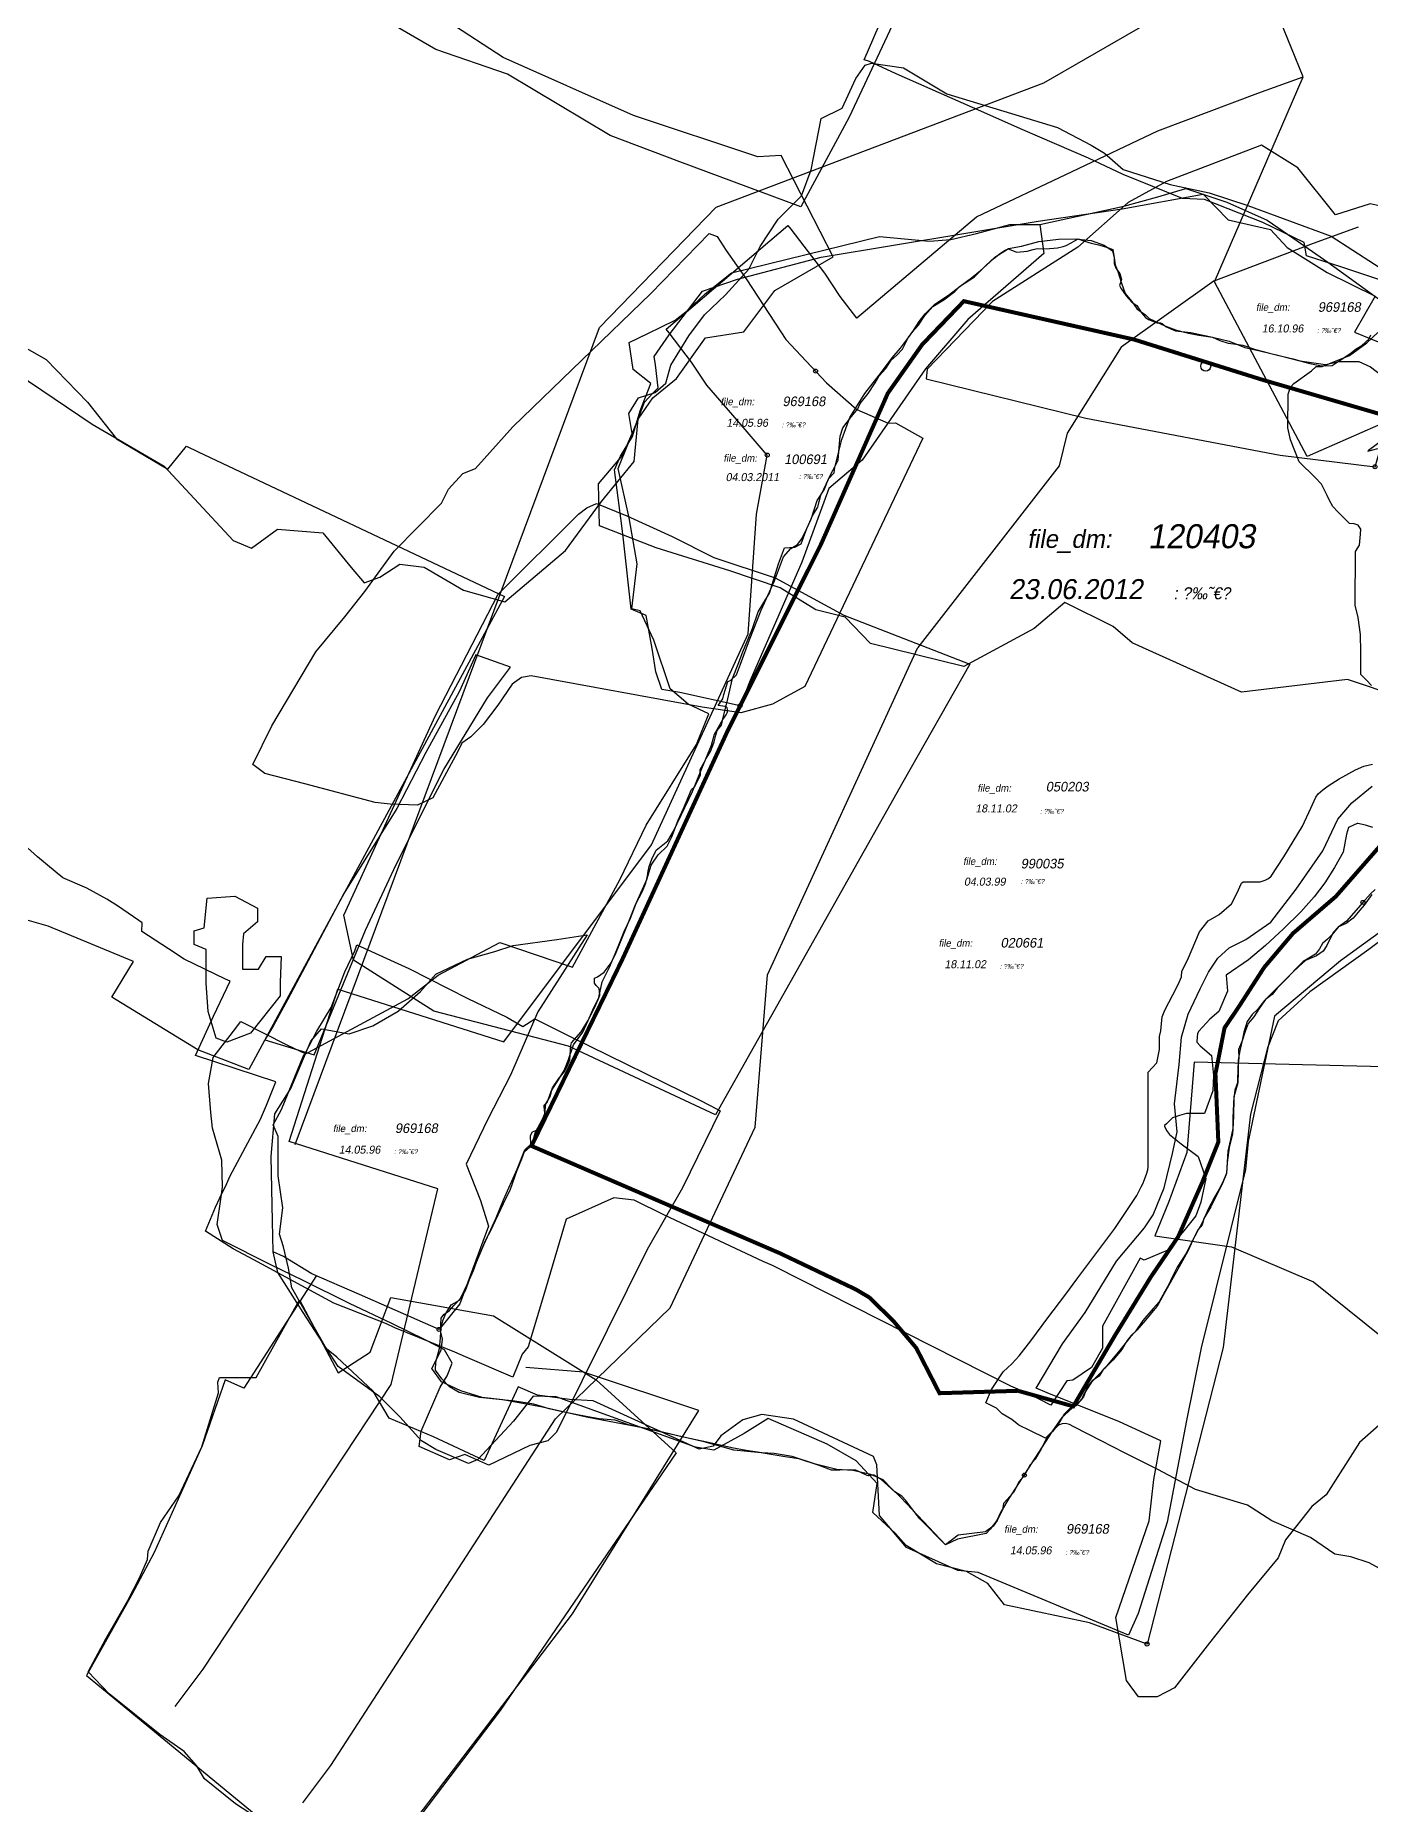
# Model space of a CAD drawing. Header units: metres. Extents: x 116000 to 284092, y 365136 to 804542.
# Drawn here: x 189282 to 190951, y 648328 to 650539 of the extents above; entities that cross this region are included whole.
import ezdxf
from ezdxf.enums import TextEntityAlignment as Align

# ---------------------------------------------------------------- set-up
doc = ezdxf.new("R2010")
doc.units = ezdxf.units.M
doc.header["$LTSCALE"] = 0.075
for name, color, linetype in [('020661', 246, 'Continuous'), ('040671', 7, 'Continuous'), ('050203', 1, 'Continuous'), ('10', 7, 'Continuous'), ('100229', 62, 'Continuous'), ('100691', 62, 'Continuous'), ('120403', 92, 'Continuous'), ('4', 7, 'Continuous'), ('7', 7, 'Continuous'), ('969168', 4, 'Continuous'), ('972022', 5, 'Continuous'), ('990035', 2, 'Continuous')]:
    doc.layers.add(name, color=color, linetype=linetype)
doc.styles.add('HEBTXT', font='HEBTXT.shx')

# ---------------------------------------------------------------- blocks, each defined once
blk = doc.blocks.new('DM_AREA')
at = {"layer": '10'}
blk.add_circle((0, 0), 2.5, dxfattribs=at)
at = {"layer": '4', "style": 'HEBTXT', "oblique": 10}
blk.add_attdef('DATE', text='', height=10, dxfattribs=at).set_placement((9.89, 86.75), align=Align.RIGHT)
at = {"layer": '4', "style": 'HEBTXT', "oblique": 10, "flags": 8}
blk.add_attdef('DATAtxt', text='', height=6, dxfattribs=at).set_placement((41.77, 89.23), align=Align.MIDDLE)
at = {"layer": '7', "style": 'HEBTXT', "oblique": 10}
blk.add_attdef('FILE_DM', (28.06, 112.56), '', height=12, dxfattribs=at)
at = {"layer": '7', "style": 'HEBTXT', "oblique": 10, "flags": 8}
blk.add_attdef('file_txt', text='', height=9, dxfattribs=at).set_placement((-28.41, 117.12), align=Align.MIDDLE)

msp = doc.modelspace()

# ---------------------------------------------------------------- linework, layer by layer
at = {"layer": '020661', "color": 246, "linetype": 'Continuous', "flags": 128}
msp.add_lwpolyline([(190956.9, 649471.4), (190951.2, 649466), (190941.7, 649455.4), (190933, 649445.6), (190921, 649431.8), (190910.7, 649424.4), (190902.8, 649414.9), (190897.4, 649409.2), (190891.2, 649403.8), (190887.4, 649397.3), (190882.2, 649390.8), (190873.9, 649385.5), (190866.9, 649381.4), (190842.7, 649357), (190818.5, 649332.8), (190809.8, 649321.4), (190803.2, 649315.3), (190796.7, 649306.3), (190792.9, 649293.3), (190791, 649284.9), (190787.5, 649269.7), (190785.8, 649258.3), (190785.6, 649243.1), (190785, 649229.8), (190780.1, 649212.4), (190779.1, 649186.2), (190779.1, 649172.6), (190775.9, 649159), (190772.6, 649144.6), (190771.2, 649117.1), (190767.2, 649107.8), (190763.6, 649099.7), (190755.5, 649086.1), (190748.4, 649072.6), (190742.2, 649058.4), (190738.9, 649051.4), (190735.9, 649046.8), (190726.5, 649028.7), (190720.3, 649016.2), (190709.4, 648999.6), (190703.2, 648986.9), (190698.8, 648977.7), (190693.9, 648969.2), (190686.9, 648955.9), (190679.5, 648947.8), (190666.5, 648932.6), (190656.9, 648918.8), (190650.4, 648911.8), (190637.6, 648895.5), (190618.9, 648873.2), (190602.1, 648855.8), (190595.8, 648846.3), (190592, 648839.8), (190589.6, 648833.6), (190582.2, 648827.1), (190565, 648811.7), (190552.5, 648793.5), (190522.9, 648747.6), (190498.7, 648710.2), (190491.1, 648697), (190488.6, 648692.6), (190484, 648682.6), (190475.6, 648672), (190470.6, 648666.5), (190434.6, 648659.4), (190419.6, 648652.3), (190387.5, 648684.7), (190377.6, 648697.8), (190370.1, 648708), (190365, 648713.2), (190356.3, 648718.7), (190347.6, 648726.6), (190339.2, 648734.1), (190330.1, 648739.5), (190325.3, 648739.4), (190323.3, 648738.8), (190321.5, 648738.9), (190313.8, 648742.6), (190307.7, 648745.9), (190300.9, 648746), (190287.7, 648745.7), (190276.9, 648745.7), (190261.5, 648751.6), (190236.4, 648760), (190219.3, 648762.4), (190189.3, 648767.3), (190155, 648770.5), (190118, 648781.3), (190043, 648798.1), (189970.9, 648812), (189915.7, 648824.5), (189866.2, 648833.6), (189840.2, 648836.5), (189813.7, 648844.9), (189789.3, 648856.1), (189777.1, 648872.8), (189788.8, 648895.6), (189790.5, 648909.3), (189788.2, 648919.7), (189789.1, 648935.6), (189792.1, 648940.2), (189799.2, 648945.1), (189804.8, 648951.6), (189813.3, 648960.2), (189822.8, 648980.1), (189829.6, 648995.4), (189833.2, 649005.5), (189842.3, 649027.3), (189857.6, 649061.1), (189867.1, 649083.4), (189884, 649121.8), (189893.8, 649145.9), (189901.3, 649153.3), (189900.7, 649164), (189903.2, 649168.4), (189909.6, 649170.9), (189911, 649172.7), (189914.8, 649178.8), (189916.6, 649181.2), (189918.3, 649185.2), (189918.8, 649192.4), (189917.6, 649200.3), (189917.7, 649201.9), (189921.7, 649205.3), (189928.4, 649223.6), (189936.1, 649235.3), (189943.6, 649244.2), (189947.1, 649251.5), (189949.7, 649258.6), (189951.3, 649276.6), (189952.1, 649279.7), (189964.2, 649293.7), (189972.3, 649307.4), (189980.7, 649323.5), (189985.5, 649333.8), (189987.3, 649339.6), (189986.6, 649347.6), (189982.7, 649351.5), (189980.7, 649354.2), (189980.7, 649360.8), (189984.4, 649362.3), (189993, 649368.3), (190001.4, 649380), (190007.8, 649392.6), (190022.9, 649429.2), (190032.4, 649453.4), (190040.8, 649469.4), (190044.3, 649478.6), (190046.4, 649486), (190047.9, 649494.4), (190048.9, 649500.1), (190052.5, 649509.3), (190056.9, 649518.9), (190057.8, 649520.8), (190072.3, 649532.3), (190079.3, 649544.3), (190103.2, 649594.1), (190115.1, 649622.9), (190127, 649651.7), (190130.6, 649665.7), (190141.1, 649683.9), (190145.2, 649689.7), (190146.8, 649692.4), (190147.3, 649695.2), (190146.6, 649698.6), (190144, 649700), (190135.3, 649701.5), (190141.3, 649709.7), (190142.5, 649715.2), (190147.6, 649731.3), (190150.9, 649732.9), (190158.4, 649739.9), (190163.4, 649752.9), (190174.6, 649783.7), (190189, 649820.4), (190205.6, 649857.1), (190216.9, 649887.2), (190226.1, 649897.7), (190234.7, 649902.6), (190240.1, 649909.9), (190246.1, 649922.5), (190251.3, 649933.3), (190253.1, 649937.9), (190259.8, 649949.3), (190260.4, 649951), (190261.7, 649956.6), (190263.8, 649964.4), (190267.3, 649972), (190276.4, 649990.6), (190281.4, 649999.8), (190285.3, 650008.1), (190286.4, 650018.9), (190288.1, 650038.2), (190291.3, 650048.5), (190302.1, 650062.6), (190309.9, 650072.3), (190312.9, 650079), (190322.9, 650091.6), (190331.8, 650104.6), (190336.7, 650113.5), (190345.2, 650122.8), (190351.5, 650133.2), (190358.6, 650139.2), (190365.7, 650147), (190373.1, 650161.1), (190378.8, 650168.7), (190386.6, 650181.3), (190394.4, 650191), (190400.3, 650197.3), (190406.3, 650203.2), (190423.4, 650214.4), (190437.9, 650225.5), (190452, 650235.9), (190463.5, 650245.2), (190471, 650251.9), (190480.3, 650260.7), (190488.6, 650266.6), (190494.2, 650270.4), (190498.2, 650272.2), (190501.2, 650271.1), (190508.3, 650268.1), (190517.7, 650268.7), (190521.7, 650269.1), (190529.3, 650271.4), (190534.3, 650272.5), (190541.3, 650272.1), (190549.8, 650272.7), (190555, 650273), (190559.6, 650273.6), (190566.7, 650275.3), (190570.7, 650276.4), (190576.8, 650279.9), (190585.6, 650284.7), (190592.2, 650282.4), (190601.8, 650279.4), (190610.9, 650277.3), (190615.5, 650275.9), (190623.3, 650273.4), (190628.8, 650271.4), (190630.6, 650261.3), (190630.5, 650253.8), (190632.8, 650247.9), (190637.7, 650241.2), (190639.6, 650234), (190637.4, 650226.5), (190638.7, 650223.1), (190645.6, 650213.6), (190652.6, 650205.5), (190658.7, 650201.5), (190664.7, 650192.3), (190669.9, 650186.6), (190673.4, 650183.7), (190683.7, 650179.9), (190688.6, 650179.9), (190690.5, 650178.9), (190694.8, 650175.1), (190707.1, 650169.7), (190726.5, 650167.6), (190735.9, 650165.5), (190744.1, 650163.8), (190753.5, 650161.7), (190762.8, 650157.7), (190772.9, 650154.4), (190785.9, 650152.5), (190791.3, 650151.8), (190807.3, 650146.4), (190823.3, 650142.1), (190834.7, 650139.4), (190854.5, 650134.8), (190864.5, 650131.8), (190875.3, 650129.1), (190887.8, 650126.6), (190894.6, 650125.8), (190903.3, 650126.4), (190911.7, 650132.1), (190925.2, 650141), (190933.3, 650147.2), (190940.4, 650151.3), (190948.8, 650159.4), (190951.5, 650164.8)], dxfattribs=at)
at = {"layer": '040671', "color": 7, "linetype": 'Continuous', "flags": 128}
for points in [[(190952.4, 649726.5), (190945.9, 649733), (190939.2, 649740), (190938.9, 649768.4), (190938.4, 649790.3), (190935.8, 649811.6), (190931.9, 649827), (190932.3, 649894.1), (190937.5, 649902), (190938.6, 649915.5), (190938.8, 649921.9), (190935.6, 649926.7), (190930.8, 649928.6), (190924.8, 649929.1), (190910.4, 649943.3), (190903.8, 649950.2), (190899.5, 649958.5), (190897.1, 649964), (190889.8, 649978.1), (190881.8, 649986.3), (190861.7, 650006.1), (190851.2, 650033.4), (190847.9, 650048.6), (190848.1, 650090.7), (190850.9, 650099.5), (190855.3, 650103.9), (190877.3, 650119.9), (190883.1, 650125.1), (190890.6, 650125.3), (190924.9, 650139), (190946.4, 650154.6), (190960.2, 650167.6)], [(190971.6, 648617.9), (190949.4, 648629.7), (190926.6, 648637.5), (190906.3, 648640.6), (190876.1, 648661.6), (190827.6, 648682.2), (190797.1, 648701.8), (190732.2, 648721.6), (190685.3, 648746.4), (190643.6, 648767.4), (190614.1, 648782.2), (190580, 648800), (190574.8, 648802.8), (190569.7, 648804), (190565.7, 648803.7), (190560.9, 648801.8), (190552.8, 648793.7), (190544.7, 648785.7), (190525, 648795.4), (190511.4, 648802), (190502.7, 648809.2), (190490.4, 648816.3), (190483.5, 648823.1), (190470.1, 648829.9), (190477, 648846.5), (190491.9, 648868.6), (190502.7, 648878.8), (190511.8, 648888.7), (190526.4, 648907.5), (190547.8, 648936), (190568.9, 648964), (190585, 648986), (190593.8, 648997.7), (190610, 649019.3), (190631.3, 649047.9), (190645.5, 649068.9), (190658.9, 649089), (190664.3, 649099.8), (190666.3, 649103.4), (190671, 649115.5), (190672.7, 649120.9), (190673.1, 649124.8), (190673.1, 649145.3), (190672.9, 649166), (190673.2, 649220.5), (190673.2, 649243.3), (190684, 649254.8), (190687.3, 649271.5), (190687.3, 649287.6), (190689.1, 649294.8), (190690.6, 649312.3), (190694.1, 649320.6), (190703.9, 649340), (190710.9, 649353.4), (190714.7, 649362.2), (190715.2, 649369.5), (190722.2, 649383.3), (190737.2, 649418.7), (190748.2, 649432.3), (190761.8, 649440.1), (190777.2, 649453.7), (190784.1, 649466.5), (190789.8, 649479.3), (190792, 649481), (190799.3, 649481), (190806.1, 649481.1), (190813.1, 649481), (190819.3, 649483), (190823.6, 649485.3), (190827, 649488.3), (190842.6, 649512.3), (190866.2, 649550.8), (190876.6, 649573), (190882.7, 649586.7), (190885.8, 649590.9), (190891.5, 649596), (190898.2, 649601), (190911.8, 649609.7), (190932.2, 649621), (190942.9, 649625.5), (190953.7, 649628.3)]]:
    msp.add_lwpolyline(points, dxfattribs=at)
at = {"layer": '050203', "color": 246, "flags": 128}
msp.add_lwpolyline([(190952.7, 649465.2), (190943.3, 649451.8), (190937.8, 649445.8), (190929.3, 649435.8), (190920.6, 649429), (190911.1, 649424.8), (190904.6, 649417.9), (190896.3, 649401.3), (190892, 649394.4), (190883.7, 649388.6), (190869.9, 649382.6), (190861.4, 649375.1), (190853.7, 649367.8), (190846.5, 649360.3), (190834.5, 649348), (190828, 649340.3), (190819.9, 649333.8), (190812.7, 649323.9), (190805.2, 649312.5), (190798, 649303.9), (190794.4, 649294), (190790.8, 649282.2), (190786.1, 649271.4), (190786.6, 649261.1), (190785.2, 649250), (190784.7, 649229.9), (190781.4, 649220.8), (190780.3, 649210.3), (190779.8, 649189), (190779.2, 649179.5), (190778.6, 649165.8), (190774.3, 649148.8), (190771.8, 649130.3), (190771.1, 649116.4), (190765.8, 649103), (190757.5, 649087.3), (190751.3, 649074.9), (190742.8, 649060.4), (190740.6, 649052.4), (190735.2, 649046.2), (190728.9, 649033), (190722.5, 649019.5), (190711.8, 648999.8), (190702.7, 648983.4), (190693.1, 648966.6), (190686.5, 648954.5), (190683.6, 648950), (190669.8, 648933.1), (190659, 648920.7), (190652, 648913.9), (190646.8, 648907.6), (190640.7, 648896.8), (190628.9, 648883.2), (190624.3, 648878.8), (190616.8, 648871.7), (190611.6, 648863), (190603.2, 648857.4), (190596.7, 648849.5), (190592.2, 648837.2), (190582.6, 648826.2), (190574.8, 648822.5), (190568.1, 648815.6), (190560.2, 648802.2), (190553.4, 648794), (190547.2, 648787.9), (190539.1, 648772.3), (190531.8, 648759.6), (190525.7, 648752.4), (190518.4, 648739.5), (190511.6, 648731.5), (190504.8, 648717.7), (190492.1, 648703.9), (190491, 648696.4), (190484.1, 648682.6), (190479.3, 648675.7), (190469.7, 648668.8), (190435.3, 648664.3), (190419.7, 648652.3), (190385, 648688.9), (190363.8, 648711.7), (190351.8, 648723.3), (190341.5, 648733.5), (190326.1, 648740.5), (190303.7, 648745.4), (190283.9, 648746.4), (190256.9, 648753.3), (190227.9, 648762.8), (190205.3, 648766.6), (190189.8, 648767.2), (190170.2, 648770.4), (190152.5, 648773.5), (190121, 648780.6), (190101.7, 648785), (190084.4, 648788.6), (190057.5, 648795.1), (190033.4, 648800.1), (190023.3, 648802.4), (190006.7, 648808.4), (189986.7, 648809.7), (189972.4, 648812.2), (189955.3, 648815.7), (189938.6, 648819), (189924.2, 648822.3), (189905, 648828.3), (189881.1, 648831.9), (189857.4, 648834.6), (189837, 648836.7), (189811.5, 648842.8), (189799.4, 648849.8), (189789.7, 648859.8), (189781.9, 648870.5), (189782.2, 648881), (189787, 648897.6), (189788.2, 648911.2), (189789.1, 648925.1), (189791.5, 648933.6), (189794.8, 648941.6), (189801.5, 648952.2), (189812, 648958), (189819.2, 648970.3), (189824.3, 648984.2), (189832.8, 649004.9), (189844.4, 649032.8), (189851.3, 649045.9), (189856.8, 649057.6), (189867, 649079.1), (189875.7, 649097.1), (189884.1, 649120.8), (189889.7, 649134.7), (189893, 649144), (189902.6, 649152.3), (189906.6, 649167.2), (189915.9, 649185.4), (189918.4, 649191.5), (189919.9, 649203.4), (189925.1, 649212.9), (189927.2, 649220.6), (189937, 649235.8), (189942.7, 649245.3), (189947.6, 649257.9), (189954.6, 649277.3), (189966.3, 649293.1), (189972.6, 649307.9), (189979.7, 649323.9), (189986.2, 649336.6), (189990.3, 649355.9), (189999.3, 649374.3), (190008.7, 649396), (190017.9, 649419), (190025.8, 649435.8), (190033.4, 649455.4), (190046, 649483.8), (190051.5, 649501.7), (190060.3, 649514.9), (190071.4, 649525.7), (190077.5, 649537.1), (190085.2, 649558.1), (190092.2, 649572.7), (190101.9, 649596.6), (190105.6, 649599.9), (190113.2, 649614.4), (190112.8, 649621.3), (190118.1, 649631), (190120.2, 649635.1), (190125.9, 649644.1), (190128.8, 649651.3), (190130.5, 649656.1), (190132.3, 649664.3), (190133.9, 649670), (190139.4, 649676.9), (190141.2, 649684.4), (190147.3, 649709.9), (190153.3, 649735.1), (190160.3, 649753), (190166.3, 649768.7), (190178.1, 649797.5), (190185.5, 649818.6), (190199.5, 649841.8), (190210.8, 649878.4), (190218.1, 649898.6), (190231.2, 649899.5), (190239, 649903.4), (190246.4, 649922.5), (190252, 649935.5), (190259, 649957.6), (190267.7, 649970.8), (190273.5, 649984.9), (190280.5, 649992.1), (190281.2, 649998.8), (190290.2, 650033.8), (190300, 650061.3), (190318.7, 650091.4), (190336.6, 650114.5), (190352.9, 650136.1), (190363.5, 650147.9), (190373.3, 650161.3), (190378.5, 650168.4), (190386, 650177), (190393.8, 650189), (190403.7, 650200.3), (190417.6, 650208.4), (190431.1, 650219), (190437.2, 650225.3), (190456.1, 650237.1), (190470.1, 650251.4), (190481.3, 650261.7), (190498.3, 650272.6), (190514.8, 650275.6), (190536.4, 650281.5), (190561.1, 650284.5), (190581.7, 650284.9), (190601.9, 650282.5), (190617.9, 650276.7), (190628.6, 650269.7), (190630.7, 650261.1), (190631.9, 650252.3), (190635.3, 650243.8), (190639.9, 650229.2), (190644.4, 650216.4), (190652.6, 650206.4), (190659.4, 650196.9), (190669.5, 650190), (190674.3, 650185.3), (190693.9, 650176.1), (190707.3, 650170.9), (190723.7, 650166.8), (190736.5, 650164.3), (190753.5, 650161.9), (190774.4, 650156.9), (190794.1, 650149), (190812.5, 650144.8), (190836.9, 650139.1), (190862.6, 650132.2), (190895, 650127.6), (190912.1, 650131.5), (190936.5, 650131.5), (190951, 650124.9), (190970.8, 650109.8)], dxfattribs=at)
at = {"layer": '100229'}
for points in [[(190967.9, 650034.5), (190948.5, 650020), (190947.7, 650019.4), (190960.2, 650022.6)], [(190953.9, 649548.8), (190944.7, 649552), (190935.4, 649553.9), (190934.3, 649553.9), (190924.5, 649549.3), (190923.7, 649548.8), (190921, 649540.8), (190916.9, 649518.3), (190905.9, 649499.1), (190894, 649479.9), (190880.6, 649462.5), (190863.8, 649443.4), (190842.2, 649422.3), (190819.8, 649401.6), (190798.6, 649383.7), (190770.6, 649364.5), (190772.2, 649344.3), (190761.4, 649319), (190750.1, 649309.6), (190736.3, 649294.6), (190734.6, 649291.6), (190733.9, 649281.8), (190734.1, 649280.6), (190738.1, 649276.1), (190752.4, 649264), (190754.8, 649239), (190754, 649219.8), (190743.4, 649191.7), (190721.2, 649191.7), (190712.1, 649189.1), (190703.7, 649186), (190695.8, 649178.7), (190693.4, 649176.4), (190693.5, 649175.8), (190695.9, 649170.2), (190699.6, 649165.3), (190714.2, 649153.6), (190735.4, 649137.9), (190745.3, 649110.2), (190739.1, 649080.5), (190732.6, 649063.4), (190719.2, 649047), (190697.8, 649020.5), (190667.9, 649008), (190662.9, 649010.7), (190616, 648925.6), (190616.1, 648925.3), (190616.1, 648898.1), (190602.3, 648873.9), (190579, 648858.4), (190571.5, 648857.2), (190551.4, 648827.1), (190524.6, 648840.8), (190501.3, 648850.8), (190206.7, 648999.9), (190203.5, 649001.4), (190191.8, 649006.7), (190068.1, 649064.6), (190030.4, 649083.3), (190005, 649086.1), (189945.4, 649059.4), (189917, 648963.7), (189897.9, 648899.7), (189890.2, 648890.9), (189878.4, 648862.1), (189819.5, 648887.3), (189805.9, 648893.3), (189731, 648923.7), (189720.6, 648928.4), (189654.8, 648954.3), (189554.7, 649008.8), (189529, 649022.4), (189494.1, 649044.5), (189506.9, 649074.3), (189512.4, 649086.1), (189520.8, 649104), (189524.5, 649112.7), (189540.9, 649143), (189563, 649184.5), (189570.4, 649202.1), (189582.4, 649231.2), (189481.8, 649263.8), (189504.3, 649313.1), (189525.3, 649357.1), (189519.3, 649359.5), (189467.4, 649384.4), (189448, 649397.5), (189414.8, 649418.9), (189415.1, 649429.7), (189410.9, 649432.9), (189384.3, 649451.2), (189370.8, 649459.2), (189345.7, 649473.1), (189315.8, 649486), (189296.5, 649501.9), (189284.3, 649512.5), (189259.4, 649534.4)]]:
    msp.add_lwpolyline(points, dxfattribs=at)
at = {"layer": '100691', "flags": 128}
msp.add_lwpolyline([(189553.3, 649627.6), (189577.2, 649676), (189632.3, 649768.5), (189668.6, 649812.4), (189693.5, 649844), (189730.2, 649894.5), (189789.4, 649954.3), (189798, 649971.9), (189816.1, 649991.5), (189831.8, 649997.8), (189878.5, 650049.6), (190051.3, 650216.4), (190123.9, 650291.2), (190134.3, 650287.5), (190145.3, 650270.1), (190171.1, 650233.6), (190219.8, 650159), (190271, 650104.7), (190308.7, 650071.3), (190347.9, 650054.4), (190357.1, 650054.8), (190391.1, 650035.7), (190243.7, 649725.3), (190203.1, 649703.1), (190163.6, 649692.3), (190115.4, 649699.3), (189901.4, 649738.5), (189889.3, 649736.5), (189877.9, 649728.3), (189859.8, 649701.8), (189841.7, 649677.5), (189826.1, 649662.3), (189815, 649654.4), (189810, 649644.1), (189778.7, 649585.9), (189759.3, 649576.7), (189725, 649578), (189706.4, 649580.1), (189618.6, 649603.4), (189568.4, 649616.6)], close=True, dxfattribs=at)
at = {"layer": '120403', "const_width": 5, "flags": 128}
for points in [[(190510.3, 648844.9), (190412.1, 648841.9), (190383, 648898.5), (190354, 648932.7), (190324.2, 648961.7), (190307.9, 648971.4), (190212.6, 649016.8), (189902, 649150.9), (190015.2, 649383.4), (190146.5, 649668.3), (190263.7, 649902.4), (190347.5, 650091.7), (190390.5, 650152.6), (190442.6, 650206.8), (190655.3, 650158.9), (190814.8, 650108.9), (191022.3, 650048.4)], [(191031.7, 649604.5), (190907.8, 649462.8), (190854.2, 649416.7), (190818.2, 649374.2), (190785.8, 649324), (190768.6, 649298.6), (190757.2, 649241.1), (190760.8, 649155.7), (190740.6, 649105.3), (190710.5, 649037.3), (190676.5, 648987.3), (190632.4, 648915.5), (190579.4, 648825.5), (190510.3, 648844.9)]]:
    msp.add_lwpolyline(points, dxfattribs=at)
at = {"layer": '969168', "color": 4, "flags": 128}
for points in [[(190395.4, 650109.7), (190595.1, 650060.6), (190838.2, 650014.3), (190956.8, 649999.8), (190971.3, 650049), (191000.3, 650080.8), (191023.4, 650092.4), (191078.4, 650069.2), (191113.1, 650141.5), (191080.4, 650225.3), (191056.9, 650222.4), (191040.1, 650218.5), (191009.7, 650228.3), (190980.2, 650282.3), (190973.3, 650323.6), (190950.7, 650328.5), (190907.5, 650314.7), (190860.3, 650373.6), (190814.7, 650401.7), (190695.8, 650356.5), (190648, 650330.1), (190585.1, 650274.1), (190478.4, 650206.3), (190396.9, 650121.8)], [(190064.8, 649721.3), (190057.3, 649743.6), (190053, 649772.5), (190045.4, 649814.1), (190026.5, 649821.7), (190017, 649908.7), (190015.1, 649925.8), (190005.7, 649996.1), (190013.2, 650013.1), (190028.4, 650037.7), (190037.8, 650069.9), (190051.1, 650103.9), (190029, 650121.2), (190024, 650155.2), (190047.3, 650166.4), (190081.7, 650182.9), (190097, 650195), (190118.9, 650216.1), (190152.2, 650242.4), (190337.1, 650287.5), (190399.5, 650281.8), (190426.1, 650283.7), (190458.2, 650291.3), (190499.9, 650302.6), (190537.8, 650302.6), (190542.5, 650266.3), (190447.5, 650184), (190394.6, 650122.1), (190315.4, 650008.2), (190273.6, 649972.7), (190240.1, 649880.8), (190175.3, 649732.5), (190162.8, 649701.1), (190087.5, 649717.8)], [(189579, 649018.5), (189578.1, 649056.8), (189576.5, 649137.6), (189581.1, 649191), (189600.9, 649222.6), (189626.1, 649282), (189639.3, 649297.2), (189673.9, 649291.1), (189703.7, 649301), (189735.1, 649319.6), (189763.2, 649344.1), (189782.2, 649365.6), (189822, 649384.5), (189856.1, 649394), (189878.8, 649401.6), (189933.7, 649409.1), (189971.6, 649414.8), (189909.8, 649318.4), (189875.5, 649239.6), (189847.5, 649184.3), (189820.1, 649128.3), (189838, 649082.6), (189848, 649050.8), (189812.2, 648953.4), (189786.3, 648921.6), (189686.8, 648965.3), (189627.2, 648991.2), (189592, 649012.8)]]:
    msp.add_lwpolyline(points, close=True, dxfattribs=at)
for points in [[(190537.8, 650302.6), (190642.7, 650325.6), (190685.2, 650337.3), (190720.3, 650347.5), (190771.3, 650330.6), (190822, 650307.9), (190854.1, 650285.8), (190897.9, 650255.7), (190964, 650207.6)], [(191026.9, 649455.1), (190949.2, 649396.4), (190875.4, 649343.4), (190835.6, 649307.5), (190822.3, 649273.4), (190800.9, 649190.5), (190766.8, 648899.1), (190671.7, 648528.4), (190599.5, 648554.9), (190493.4, 648577.6), (190472.6, 648604.1), (190446.1, 648619.2), (190408.2, 648628.7), (190370.3, 648651.4), (190357.1, 648666.5), (190328.7, 648693), (190334.3, 648729), (190307.8, 648757.3), (190271.8, 648778.2), (190198, 648810.3), (190167.7, 648791.4), (190129.8, 648770.6), (190107.1, 648774.4), (189932.9, 648837.3), (189904.1, 648838.3), (189879.5, 648807.1), (189835, 648758.9), (189823, 648754.1), (189782.4, 648771.6), (189764.3, 648782.4), (189737.2, 648812.3), (189712.2, 648837.3), (189660.2, 648875.2), (189616.5, 648942.7), (189584.8, 648992.7), (189579, 649018.5)]]:
    msp.add_lwpolyline(points, dxfattribs=at)
at = {"layer": '972022', "color": 5, "flags": 128}
for points in [[(189239.5, 651299.7), (189289.2, 651428.2), (189290.8, 651432.2), (189627.4, 651270.8), (189964, 651131.7), (190260.3, 650992.7), (190507.1, 650889.5), (190444.5, 650747.3), (190299.1, 650436.8), (190238.9, 650324.9), (190087.6, 650380.8), (190000.5, 650414), (189872, 650490.7), (189782.3, 650521.5), (189713.8, 650560.9), (189597.7, 650614.8), (189541.7, 650639.6), (189465, 650679), (189359.3, 650724.6), (189308.9, 650741.3), (189284, 650747.5), (189201.1, 650801.4)], [(190975.2, 650229.2), (190915.1, 650249.4), (190871, 650263.4), (190868.2, 650280.2), (190816.5, 650305.3), (190743.3, 650333.9), (190716.1, 650335.2), (190642, 650365.3), (190598.6, 650385.6), (190516.5, 650421), (190453.6, 650449), (190357.8, 650490.9), (190324.8, 650506.5), (190317.8, 650508.6), (190373, 650635.8)], [(189257.6, 650117.4), (189352.5, 650053.2), (189442.7, 650000.5), (189528.8, 649907.6), (189551.8, 649898), (189584.4, 649921.9), (189641, 649917.1), (189676.5, 649874), (189692.8, 649854.8), (189712.3, 649861.7), (189737.2, 649878), (189767.9, 649874.2), (189816.8, 649845.4), (189868.6, 649831), (189944.4, 649895.3), (189989.5, 649956.6), (190030.5, 650006.6), (190035.3, 650059.3), (190053.5, 650086.1), (190083.2, 650110.1), (190119.7, 650160.9), (190167.6, 650168.5), (190206.2, 650220), (190279, 650262.2), (190214.3, 650388.9), (190184.9, 650387.3), (190029.5, 650439), (189866.7, 650511.3), (189798.7, 650555.4)], [(190988, 649711.7), (190922.3, 649734), (190789.7, 649718.2), (190653.1, 649779.9), (190629.1, 649800.1), (190568.7, 649830.3), (190530.6, 649797.5), (190442.6, 649750.2), (190325.8, 649779.1), (190294.3, 649811.9), (190257.5, 649821.1), (190212.9, 649848.6), (190149.8, 649869.6), (190057.9, 649898.5), (189987, 649926.1), (189985.7, 649978.5), (190015.9, 650014), (190027.7, 650041.5), (190023.8, 650066.5), (190035.6, 650086.1), (190056.6, 650092.7), (190069.8, 650104.5), (190076.3, 650126.8), (190098.6, 650163.6), (190118.3, 650189.8), (190144.4, 650214.6), (190173.7, 650246.9), (190187.7, 650275), (190210.3, 650309.2), (190239.6, 650338.4), (190251.8, 650370.8), (190264.3, 650435.3), (190290.5, 650448.1), (190307.6, 650485.3), (190319.2, 650501.8), (190326.9, 650504.2), (190367.1, 650498.6), (190421.3, 650465.9), (190559.6, 650423.9), (190601.6, 650402), (190618.4, 650391.7), (190641.7, 650371.2), (190700.6, 650352.5), (190749.2, 650342.3), (190797.8, 650326.4), (190902, 650287.9), (190983.3, 650235.6)], [(189190.5, 650192.9), (189295, 650133.9), (189346.7, 650080.6), (189382.9, 650034.6), (189447.1, 649996.7), (189470.4, 650025.4), (189485.3, 650018.7), (189868.3, 649837.8), (189548.4, 649246.6), (189484.8, 649271.1), (189377.1, 649337.1), (189404.1, 649381.6), (189297.7, 649425.5), (189253.7, 649438.2)]]:
    msp.add_lwpolyline(points, dxfattribs=at)
for points in [[(189971, 649948.7), (189983.4, 649953.9), (190021.3, 649938.4), (190077.8, 649912.5), (190130.1, 649886.6), (190206.5, 649861.1), (190292.3, 649814.3), (190450, 649753.3), (190366.1, 649605.7), (190131.9, 649190), (189948.4, 649275.6), (189779.6, 649319.6), (189679.3, 649383.2), (189667.1, 649439.4), (189782, 649688.8), (189860.3, 649840.4), (189960.6, 649940.6)], [(189568.5, 649283.4), (189630.2, 649264.9), (189661, 649339.8), (189694.4, 649420.5), (189732.7, 649502.6), (189792.5, 649621.5), (189846.9, 649711.1), (189875.7, 649749.3), (189832.3, 649764.7), (189811.4, 649718.6), (189769.8, 649642.6), (189733.6, 649572.9), (189667.2, 649466.5), (189596.8, 649333.5), (189579.3, 649301.6)], [(189496.4, 649460.6), (189530.9, 649463), (189559.2, 649448.2), (189559.2, 649431), (189542, 649416.2), (189540.7, 649402.7), (189540.7, 649371.9), (189560.5, 649371.9), (189570.3, 649387.9), (189588.8, 649387.9), (189587.6, 649355.8), (189587.6, 649338.6), (189550.6, 649291.8), (189521, 649280.7), (189507.5, 649285.6), (189497.6, 649318.9), (189495.1, 649354.6), (189495.1, 649396.5), (189480.3, 649402.7), (189480.3, 649419.9), (189492.7, 649423.6)], [(189683.6, 649402.2), (189748.5, 649372.9), (189822.5, 649335.3), (189870.9, 649311.8), (189891.3, 649300.3), (189905.9, 649309.9), (189951.8, 649286.9), (190113.3, 649207.8), (190134.3, 649197), (190137.9, 649194.8), (190090.7, 649098.7), (190046.7, 649021.6), (189996.6, 648920.6), (189933, 648793.1), (189922.2, 648782.3), (189899.9, 648776.5), (189848.6, 648751.8), (189818.7, 648765.2), (189799.6, 648758.8), (189761.4, 648775.4), (189763.9, 648794.5), (189787.9, 648849.6), (189796.3, 648863.7), (189802.9, 648879.5), (189793.2, 648896.3), (189768.9, 648908.6), (189727.1, 648928.9), (189674.2, 648954), (189616.2, 648982.8), (189575.9, 649002.5), (189515.6, 649032.6), (189508.9, 649052.7), (189513.6, 649084.3), (189515.7, 649099.5), (189514.9, 649133), (189503, 649173), (189501, 649192.7), (189498.1, 649229), (189503.9, 649261.3), (189529.3, 649294.3), (189538.6, 649306.4), (189595.8, 649277.5), (189618.8, 649266.4), (189633.4, 649294.3), (189651.3, 649324.1), (189668.5, 649368.5), (189681.1, 649395)]]:
    msp.add_lwpolyline(points, close=True, dxfattribs=at)
at = {"layer": '990035', "color": 2, "linetype": 'Continuous', "flags": 128}
for points in [[(189606.2, 649152.9), (189987.1, 650173.9), (190133, 650324.4), (190542.6, 650479.5), (190698.7, 650569.6), (190880.6, 650695), (190959.5, 650746.5), (190978.8, 650761), (191101.1, 650640.3), (191207.3, 650715.9), (191250.8, 650762.6), (191308.7, 650860.7), (191349, 650949.2)], [(190979.3, 648817.5), (190937.5, 648780.3), (190895.8, 648715), (190877.8, 648700.3), (190844.6, 648658.5), (190835.6, 648636), (190797.3, 648589.8), (190749.9, 648530), (190705.9, 648473.7), (190684.5, 648462.4), (190660.8, 648462.4), (190646.1, 648482.7), (190632.6, 648561.6), (190674.3, 648682.2), (190680, 648734), (190689, 648782.5), (190637.1, 648806.2), (190546.9, 648842.2), (190533.2, 648848.3), (190566, 648903.5), (190594.4, 648942.7), (190633.3, 649006.9), (190668.4, 649048.5), (190679.5, 649064.7), (190693.1, 649098.5), (190703.5, 649141.3), (190709.3, 649168.5), (190706.1, 649203.6), (190711.9, 649252.9), (190714.6, 649287.1), (190723.1, 649315.6), (190738, 649347.4), (190748.4, 649368.2), (190760.1, 649385.7), (190774.4, 649398.7), (190795.2, 649409.1), (190826.3, 649430.5), (190858.2, 649472), (190891.5, 649519.9), (190910.3, 649559.4), (190927.9, 649579.8), (190953.2, 649600.5)], [(191137.6, 649245.5), (190730.4, 649255.6), (190721.4, 649142.9), (190698.4, 649080.2), (190681.5, 649038.4), (190777.4, 649024.9), (190880, 648981), (190988.3, 648894.2)]]:
    msp.add_lwpolyline(points, dxfattribs=at)
at = {"layer": '990035', "color": 2, "linetype": 'Continuous'}
msp.add_lwpolyline([(190867, 650487.4), (190808.5, 650630.9), (190958.2, 650726), (191073.4, 650621.9), (191088.8, 650608.1), (191201.8, 650689), (191274, 650761.3), (191307.2, 650840), (191431.2, 650781.5), (191418.2, 650608.7), (191418.2, 650492), (191427.4, 650389.6), (191377.2, 650337.2), (191286, 650248.4), (191243.6, 650210.1), (191059.9, 650095), (190871.8, 650012.5), (190755.9, 650230.9), (190867, 650487.4)], close=True, dxfattribs=at)
for points in [[(190172.9, 649791), (190183.5, 649940.4), (190190.1, 649977.4), (190196.8, 650014.4), (190159, 650058), (190121.1, 650101.7), (190101.9, 650130.5), (190074.1, 650167.3), (190070.2, 650171.8), (190222.6, 650301.4), (190226.4, 650296.8), (190268.2, 650241.6), (190287.4, 650212.8), (190308.3, 650185.6), (190308.6, 650185.9), (190458.5, 650312.1), (190578.2, 650368.9), (190685.3, 650419.7), (190810.3, 650466.6), (190867, 650487.4)], [(190755.5, 650232.4), (190879.9, 650279.1), (190936.1, 650299.8)], [(190755.5, 650232.4), (190639.5, 650149.5), (190571.7, 650041.8), (190561.6, 650001), (190385.1, 649773.8)], [(190051.8, 649527.5), (190172.9, 649791)], [(190197.2, 649364.9), (190385.1, 649773.8)], [(189726.4, 648852.6), (189784.8, 649097.5), (189599.1, 649156.4), (189659.7, 649347.1), (189867.2, 649281.1), (190051.8, 649527.5)], [(189931.9, 648809.9), (190075.3, 648948.8), (190181.8, 649174.4), (190197.2, 649364.9)], [(189632.9, 648989.1), (189542.3, 648848.3), (189518.9, 648858.6), (189490.3, 648776.2), (189430.2, 648642.6), (189401.6, 648589.6), (189345.3, 648489.1), (189628.7, 648256.3), (189560.3, 648238.6), (189600.7, 648170.6), (189681.7, 648154.3), (189716.9, 648170.1), (189714.7, 648210.4), (189764, 648238.6), (189754.8, 648306), (189953, 648566.2), (190111.2, 648820.4), (189966.8, 648868.3), (189895, 648874)], [(189456.2, 648450.5), (189491.4, 648497.1), (189726.4, 648852.6)], [(189615.9, 648330), (189651, 648376.5), (189931.9, 648809.9)]]:
    msp.add_lwpolyline(points, dxfattribs=at)
at = {"layer": '990035', "color": 2, "flags": 128}
for points in [[(191007.2, 649450.1), (190913.6, 649382.5), (190831.2, 649313.2), (190798, 649156.3), (190794.6, 649121.6), (190739.3, 648898.6), (190721.1, 648807.7), (190697, 648680.8), (190660.6, 648566.5), (190648.4, 648539.6), (190460.3, 648617.9), (190435.1, 648620.5), (190371, 648649.1), (190337.2, 648688.9), (190333.7, 648752.2), (190329.4, 648762.6), (190229.7, 648809.4), (190189.8, 648815.4), (190166.4, 648808.5), (190138.6, 648788.6), (190129.1, 648775.6), (190111.8, 648772.1), (189978.9, 648832.5), (189949.4, 648834.2), (189909.5, 648839.4), (189885.2, 648849.8), (189842.8, 648757.9), (189779.5, 648787.4), (189724, 648810.8), (189703.8, 648844.6), (189658.7, 648887), (189645.7, 648897.4), (189602.4, 648973.7), (189598, 648998.2), (189592, 649025), (189586.8, 649040.6), (189591.1, 649073.5), (189585, 649113.4), (189585, 649162.8), (189579, 649177.5), (189589.4, 649196.6), (189617.1, 649265), (189747.1, 649334.8), (189785.3, 649364.2), (189862.3, 649405.4), (189953.4, 649374.2), (190012.3, 649483.4), (190045.3, 649551.8), (190108.2, 649652.8), (190123.8, 649690.9), (190097.8, 649703), (190075.2, 649722.1), (190055, 649783.2), (190037.7, 649819.6), (190027.3, 649822.2), (190034.2, 649878.5), (190024.1, 649936.2), (190010.2, 649997.7), (190035.4, 650059.6), (190043.2, 650080.4), (190053.6, 650091.7), (190060.5, 650098.6), (190057, 650127.2), (190055.3, 650137.6), (190074, 650164.6), (190115.6, 650219.4), (190159.5, 650234.4), (190264.1, 650261.6), (190535.4, 650306.7), (190640.5, 650322.3), (190741.9, 650340.5), (190773.1, 650308.4), (190826, 650296.3), (190846.8, 650273.8), (190897.1, 650242.6), (190956.9, 650213.1), (190930.9, 650168.1), (190992.5, 650143)], [(189565.2, 648306.9), (189531.6, 648328.5), (189493.2, 648360.1), (189482.9, 648376.5), (189467.7, 648394.1), (189437.2, 648415.4), (189373.9, 648466.2), (189347.7, 648493.6), (189369.6, 648534.9), (189397, 648583), (189411.6, 648611.1), (189421.9, 648634.2), (189422.6, 648644.5), (189437.8, 648680.4), (189461.1, 648713.5), (189489.7, 648774.9), (189510.4, 648842.4), (189509.8, 648855.7), (189511.8, 648861.7), (189557.5, 648861.7), (189611.7, 648958.6), (189660.2, 648867.4), (189700.2, 648893), (189725.9, 648961.5), (189854.3, 648938.7), (189982.8, 648858.8), (190082.7, 648767.5), (189862.9, 648445.2), (189763, 648314)]]:
    msp.add_lwpolyline(points, dxfattribs=at)

# ---------------------------------------------------------------- block references
at = {"layer": '020661', "color": 7}
ref = msp.add_blockref('DM_AREA', (190941.7, 649455.4), dxfattribs=at)
ref.add_attrib('FILE_DM', '020661', (190488.5, 649398.9), dxfattribs={"layer": '7', "color": 246, "height": 12, "style": 'HEBTXT', "oblique": 10})
ref.add_attrib('DATE', '18.11.02', dxfattribs={"layer": '4', "color": 246, "height": 10, "style": 'HEBTXT', "oblique": 10}).set_placement((190470.4, 649373.1), align=Align.RIGHT)
ref.add_attrib('file_txt', 'file_dm:', dxfattribs={"layer": '7', "color": 246, "height": 9, "style": 'HEBTXT', "oblique": 10}).set_placement((190432.1, 649403.4), align=Align.MIDDLE)
ref.add_attrib('DATAtxt', ': \x8a‰˜€\x9a', dxfattribs={"layer": '4', "color": 246, "height": 6, "style": 'HEBTXT', "oblique": 10}).set_placement((190502.2, 649375.5), align=Align.MIDDLE)
at = {"layer": '050203', "color": 7}
ref = msp.add_blockref('DM_AREA', (190518.4, 648739.5), dxfattribs=at)
ref.add_attrib('FILE_DM', '050203', (190545.1, 649594), dxfattribs={"layer": '7', "color": 246, "height": 12, "style": 'HEBTXT', "oblique": 10})
ref.add_attrib('DATE', '18.11.02', dxfattribs={"layer": '4', "color": 246, "height": 10, "style": 'HEBTXT', "oblique": 10}).set_placement((190509, 649567.8), align=Align.RIGHT)
ref.add_attrib('file_txt', 'file_dm:', dxfattribs={"layer": '7', "color": 246, "height": 9, "style": 'HEBTXT', "oblique": 10}).set_placement((190480.6, 649597.2), align=Align.MIDDLE)
ref.add_attrib('DATAtxt', ': \x8a‰˜€\x9a', dxfattribs={"layer": '4', "color": 246, "height": 6, "style": 'HEBTXT', "oblique": 10}).set_placement((190552.7, 649569.3), align=Align.MIDDLE)
at = {"layer": '100691'}
ref = msp.add_blockref('DM_AREA', (190257.1, 650119.4), dxfattribs=at)
ref.add_attrib('FILE_DM', '100691', (190217.9, 650003.2), dxfattribs={"layer": '7', "color": 62, "height": 12, "style": 'HEBTXT', "oblique": 10})
ref.add_attrib('DATE', '04.03.2011', dxfattribs={"layer": '4', "color": 62, "height": 10, "style": 'HEBTXT', "oblique": 10}).set_placement((190211.7, 649981.9), align=Align.RIGHT)
ref.add_attrib('file_txt', 'file_dm:', dxfattribs={"layer": '7', "color": 62, "height": 9, "style": 'HEBTXT', "oblique": 10}).set_placement((190163, 650009.6), align=Align.MIDDLE)
ref.add_attrib('DATAtxt', ': \x8a‰˜€\x9a', dxfattribs={"layer": '4', "color": 62, "height": 6, "style": 'HEBTXT', "oblique": 10}).set_placement((190251.3, 649987.8), align=Align.MIDDLE)
at = {"layer": '120403', "color": 7}
ref = msp.add_blockref('DM_AREA', (190745, 650125.6), dxfattribs=dict(at, xscale=2.5, yscale=2.5, zscale=2.5))
ref.add_attrib('FILE_DM', '120403', (190672.7, 649898), dxfattribs={"layer": '7', "color": 92, "height": 30, "style": 'HEBTXT', "oblique": 10})
ref.add_attrib('DATE', '23.06.2012', dxfattribs={"layer": '4', "color": 92, "height": 25, "style": 'HEBTXT', "oblique": 10}).set_placement((190666.2, 649834.4), align=Align.RIGHT)
ref.add_attrib('file_txt', 'file_dm:', dxfattribs={"layer": '7', "color": 92, "height": 22.5, "style": 'HEBTXT', "oblique": 10}).set_placement((190574.4, 649907), align=Align.MIDDLE)
ref.add_attrib('DATAtxt', ': \x8a‰˜€\x9a', dxfattribs={"layer": '4', "color": 92, "height": 15, "style": 'HEBTXT', "oblique": 10}).set_placement((190740.3, 649841.9), align=Align.MIDDLE)
at = {"layer": '969168', "color": 7}
ref = msp.add_blockref('DM_AREA', (190956.8, 649999.8), dxfattribs=at)
ref.add_attrib('FILE_DM', '969168', (190885.3, 650193.5), dxfattribs={"layer": '7', "color": 4, "height": 12, "style": 'HEBTXT', "oblique": 10})
ref.add_attrib('DATE', '16.10.96', dxfattribs={"layer": '4', "color": 4, "height": 10, "style": 'HEBTXT', "oblique": 10}).set_placement((190867.2, 650167.7), align=Align.RIGHT)
ref.add_attrib('file_txt', 'file_dm:', dxfattribs={"layer": '7', "color": 4, "height": 9, "style": 'HEBTXT', "oblique": 10}).set_placement((190828.9, 650198.1), align=Align.MIDDLE)
ref.add_attrib('DATAtxt', ': \x8a‰˜€\x9a', dxfattribs={"layer": '4', "color": 4, "height": 6, "style": 'HEBTXT', "oblique": 10}).set_placement((190899.1, 650170.2), align=Align.MIDDLE)
ref = msp.add_blockref('DM_AREA', (190162.8, 649701.1), dxfattribs=at)
ref.add_attrib('FILE_DM', '969168', (190215.8, 650075.6), dxfattribs={"layer": '7', "color": 4, "height": 12, "style": 'HEBTXT', "oblique": 10})
ref.add_attrib('DATE', '14.05.96', dxfattribs={"layer": '4', "color": 4, "height": 10, "style": 'HEBTXT', "oblique": 10}).set_placement((190197.7, 650049.8), align=Align.RIGHT)
ref.add_attrib('file_txt', 'file_dm:', dxfattribs={"layer": '7', "color": 4, "height": 9, "style": 'HEBTXT', "oblique": 10}).set_placement((190159.4, 650080.2), align=Align.MIDDLE)
ref.add_attrib('DATAtxt', ': \x8a‰˜€\x9a', dxfattribs={"layer": '4', "color": 4, "height": 6, "style": 'HEBTXT', "oblique": 10}).set_placement((190229.6, 650052.3), align=Align.MIDDLE)
ref = msp.add_blockref('DM_AREA', (189786.3, 648921.6), dxfattribs=at)
ref.add_attrib('FILE_DM', '969168', (189731.2, 649167.1), dxfattribs={"layer": '7', "color": 4, "height": 12, "style": 'HEBTXT', "oblique": 10})
ref.add_attrib('DATE', '14.05.96', dxfattribs={"layer": '4', "color": 4, "height": 10, "style": 'HEBTXT', "oblique": 10}).set_placement((189713, 649141.3), align=Align.RIGHT)
ref.add_attrib('file_txt', 'file_dm:', dxfattribs={"layer": '7', "color": 4, "height": 9, "style": 'HEBTXT', "oblique": 10}).set_placement((189674.7, 649171.7), align=Align.MIDDLE)
ref.add_attrib('DATAtxt', ': \x8a‰˜€\x9a', dxfattribs={"layer": '4', "color": 4, "height": 6, "style": 'HEBTXT', "oblique": 10}).set_placement((189744.9, 649143.8), align=Align.MIDDLE)
ref = msp.add_blockref('DM_AREA', (190671.7, 648528.4), dxfattribs=at)
ref.add_attrib('FILE_DM', '969168', (190570.4, 648666.3), dxfattribs={"layer": '7', "color": 4, "height": 12, "style": 'HEBTXT', "oblique": 10})
ref.add_attrib('DATE', '14.05.96', dxfattribs={"layer": '4', "color": 4, "height": 10, "style": 'HEBTXT', "oblique": 10}).set_placement((190552.3, 648640.5), align=Align.RIGHT)
ref.add_attrib('file_txt', 'file_dm:', dxfattribs={"layer": '7', "color": 4, "height": 9, "style": 'HEBTXT', "oblique": 10}).set_placement((190514, 648670.9), align=Align.MIDDLE)
ref.add_attrib('DATAtxt', ': \x8a‰˜€\x9a', dxfattribs={"layer": '4', "color": 4, "height": 6, "style": 'HEBTXT', "oblique": 10}).set_placement((190584.2, 648643), align=Align.MIDDLE)
at = {"layer": '990035', "color": 7}
ref = msp.add_blockref('DM_AREA', (190196.8, 650014.4), dxfattribs=at)
ref.add_attrib('FILE_DM', '990035', (190513.7, 649497.8), dxfattribs={"layer": '7', "color": 2, "height": 12, "style": 'HEBTXT', "oblique": 10})
ref.add_attrib('DATE', '04.03.99', dxfattribs={"layer": '4', "color": 2, "height": 10, "style": 'HEBTXT', "oblique": 10}).set_placement((190494.8, 649476.3), align=Align.RIGHT)
ref.add_attrib('file_txt', 'file_dm:', dxfattribs={"layer": '7', "color": 2, "height": 9, "style": 'HEBTXT', "oblique": 10}).set_placement((190462.7, 649505.6), align=Align.MIDDLE)
ref.add_attrib('DATAtxt', ': \x8a‰˜€\x9a', dxfattribs={"layer": '4', "color": 2, "height": 6, "style": 'HEBTXT', "oblique": 10}).set_placement((190528.5, 649481.6), align=Align.MIDDLE)

doc.saveas('drawing.dxf')
